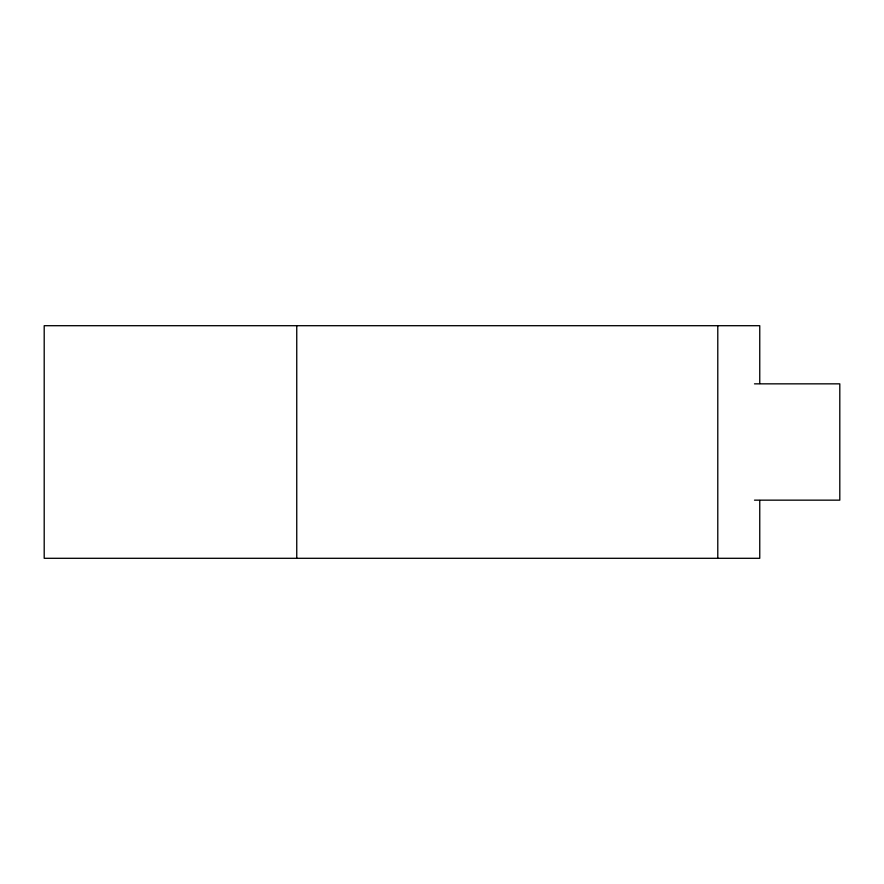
<?xml version="1.0" encoding="UTF-8"?>
<svg xmlns="http://www.w3.org/2000/svg" width="884" height="884" viewBox="0 0 884 884"><rect width="100%" height="100%" fill="white"/><g stroke="black" fill="none" stroke-linecap="round" stroke-linejoin="round"><path stroke-width="1.33" d="M754.494 383.844L839.8 383.844L839.8 500.156L754.494 500.156M759.754 383.501L759.754 325.699L44.2 325.699L44.2 558.301L759.754 558.301L759.754 500.499M717.786 325.699L717.786 558.301M296.748 325.699L296.748 558.301"/></g></svg>
